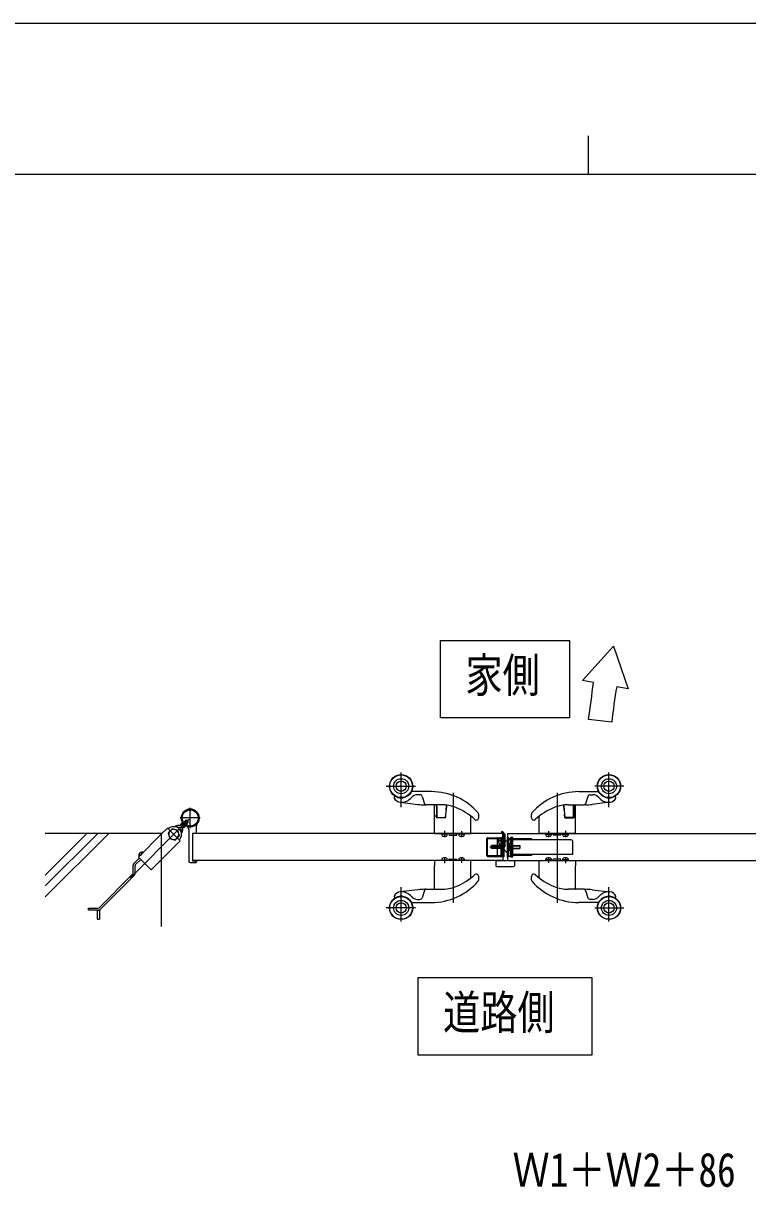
# Model space of a CAD drawing. Units: millimetres, scale not verified. Extents: x -4205 to 4205, y -2970 to 2970.
# Drawn here: x -733 to 201, y 1460 to 2970 of the extents above; entities that cross this region are included whole.
import ezdxf
from ezdxf.enums import TextEntityAlignment as Align

# ---------------------------------------------------------------- set-up
doc = ezdxf.new("R2010")
doc.units = ezdxf.units.MM
doc.header["$LTSCALE"] = 12
for name, color, linetype in [('0-2_USER1', 3, 'Continuous'), ('0-3_YKK_12', 2, 'Continuous'), ('0-4_YKK_A1', 4, 'Continuous'), ('0-5_YKK_D', 6, 'Continuous'), ('0-6_YKK_ZWAK', 7, 'Continuous')]:
    doc.layers.add(name, color=color, linetype=linetype)
doc.styles.add('ＭＳ ゴシック', font='')
doc.styles.get('ＭＳ ゴシック').set_extended_font_data('MS Gothic')

msp = doc.modelspace()

# ---------------------------------------------------------------- linework, layer by layer
at = {"layer": '0-2_USER1'}
for points in [[(-195.18, 2074.08), (-195.18, 2174.08), (-28.78, 2174.08), (-28.78, 2074.08)], [(-223.98, 1639.08), (-223.98, 1739.08), (0.02, 1739.08), (0.02, 1639.08)]]:
    msp.add_lwpolyline(points, close=True, dxfattribs=at)
at = {"layer": '0-3_YKK_12'}
for p, q in [((-111.98, 1908), (-111.98, 1925)), ((-112.18, 1907.5), (-131.7, 1907.5))]:
    msp.add_line(p, q, dxfattribs=at)
at = {"layer": '0-4_YKK_A1'}
for p, q in [((27.96, 2166.7), (-12.26, 2122.18)), ((27.96, 2166.7), (46.83, 2111.76)), ((2.09, 2119.65), (-12.26, 2122.18)), ((46.83, 2111.76), (32.06, 2114.37)), ((25.62, 2068.79), (-4.21, 2071.96)), ((-245.98, 1959.12), (-245.98, 2003.6)), ((22.02, 1959.12), (22.02, 2003.6)), ((-265.28, 1986), (-227.68, 1986)), ((-206.98, 1979), (-231.84, 1979)), ((-16.98, 1979), (7.88, 1979)), ((41.32, 1986), (3.72, 1986)), ((-247.17, 1965.27), (-224.44, 1962.54)), ((-221.7, 1975), (-225.07, 1975)), ((-218.83, 1972.88), (-215.91, 1963.41)), ((-178.98, 1977.4), (-178.98, 1835.54)), ((-44.98, 1977.4), (-44.98, 1835.54)), ((-5.13, 1972.88), (-8.05, 1963.41)), ((-2.26, 1975), (1.11, 1975)), ((23.21, 1965.27), (0.48, 1962.54)), ((-517.98, 1932), (-517.98, 1958)), ((-215.49, 1962), (-214.02, 1962)), ((-193.98, 1962), (-214.02, 1962)), ((-202.98, 1948), (-202.98, 1961)), ((-202.98, 1925), (-202.98, 1948)), ((-202.98, 1948), (-200.48, 1948)), ((-200.48, 1960.5), (-200.48, 1948)), ((-200.48, 1948), (-200.48, 1945.3)), ((-199.98, 1960), (-199.98, 1958.23)), ((-188.98, 1945.3), (-188.57, 1950.01)), ((-188.6, 1949.86), (-188.94, 1945.96)), ((-188.14, 1955.14), (-188.6, 1949.86)), ((-187.61, 1961.17), (-188.14, 1955.14)), ((-188.13, 1954.99), (-187.6, 1961.06)), ((-187.59, 1961.31), (-187.58, 1961.31)), ((-145.98, 1945.26), (-145.98, 1949.65)), ((-77.98, 1945.26), (-77.98, 1949.65)), ((-36.37, 1961.31), (-36.38, 1961.31)), ((-35.83, 1954.99), (-36.36, 1961.06)), ((-36.35, 1961.17), (-35.82, 1955.14)), ((-35.82, 1955.14), (-35.36, 1949.86)), ((-34.98, 1945.3), (-35.39, 1950.01)), ((-35.36, 1949.86), (-35.02, 1945.96)), ((-29.98, 1962), (-9.94, 1962)), ((-23.98, 1960), (-23.98, 1958.23)), ((-23.48, 1960.5), (-23.48, 1948)), ((-23.48, 1948), (-23.48, 1945.3)), ((-20.98, 1948), (-23.48, 1948)), ((-20.98, 1948), (-20.98, 1961)), ((-20.98, 1925), (-20.98, 1948)), ((-8.48, 1962), (-9.94, 1962)), ((-530.63, 1935.18), (-534.22, 1935.18)), ((-534.22, 1933.18), (-530.38, 1933.18)), ((-504.98, 1945), (-530.98, 1945)), ((-530.63, 1935.18), (-529.21, 1936.6)), ((-529.8, 1928.76), (-529.8, 1932.6)), ((-529.53, 1933.45), (-519.47, 1943.51)), ((-529.39, 1933.59), (-524.73, 1938.25)), ((-528.23, 1938.99), (-527.95, 1939.27)), ((-527.8, 1932.35), (-526.38, 1933.77)), ((-527.8, 1932.35), (-527.8, 1928.76)), ((-526.3, 1938.58), (-527.06, 1937.82)), ((-526.82, 1933.33), (-526.11, 1932.63)), ((-526.7, 1939.11), (-523.28, 1942.53)), ((-522.82, 1942.06), (-526.3, 1938.58)), ((-526.11, 1932.63), (-525.2, 1933.54)), ((-524.4, 1936.68), (-525.16, 1935.92)), ((-520.92, 1940.16), (-524.4, 1936.68)), ((-523.99, 1934.75), (-523.71, 1935.03)), ((-520.46, 1939.7), (-523.87, 1936.29)), ((-523.28, 1942.53), (-520.46, 1939.7)), ((-509.98, 1925.8), (-509.98, 1934.84)), ((-188.98, 1945.3), (-200.48, 1945.3)), ((-199.48, 1945.5), (-189.44, 1945.5)), ((-155.98, 1925), (-155.98, 1946.81)), ((-67.98, 1925), (-67.98, 1946.81)), ((-34.98, 1945.3), (-23.48, 1945.3)), ((-24.48, 1945.5), (-34.52, 1945.5)), ((-651.41, 1925), (-704.98, 1871.43)), ((-637.27, 1925), (-704.98, 1857.29)), ((-623.13, 1925), (-704.98, 1843.15)), ((-532.48, 1930.5), (-595.07, 1867.91)), ((-546.26, 1930.86), (-547.4, 1931.99)), ((-541.14, 1931.04), (-546.44, 1925.73)), ((-546.44, 1925.73), (-544.5, 1918.48)), ((-545.91, 1930.5), (-532.48, 1917.07)), ((-544.5, 1918.48), (-537.25, 1916.54)), ((-533.89, 1929.09), (-541.14, 1931.04)), ((-537.25, 1916.54), (-531.94, 1921.84)), ((-531.94, 1921.84), (-533.89, 1929.09)), ((-519.98, 1930.06), (-519.98, 1889.5)), ((-514.98, 1925), (-514.98, 1890)), ((-514.68, 1925.3), (-510.48, 1925.3)), ((-202.98, 1925), (-155.98, 1925)), ((-193.48, 1924), (-193.38, 1922.88)), ((-189.98, 1928.47), (-189.98, 1920.43)), ((-186.58, 1922.88), (-186.48, 1924)), ((-183.98, 1925), (-183.98, 1923.3)), ((-183.68, 1923), (-174.28, 1923)), ((-173.98, 1923.3), (-173.98, 1925)), ((-171.78, 1924), (-171.78, 1925)), ((-164.18, 1924), (-171.78, 1924)), ((-171.48, 1924), (-171.38, 1922.88)), ((-167.98, 1928.03), (-167.98, 1920.43)), ((-164.58, 1922.88), (-164.48, 1924)), ((-164.18, 1925), (-164.18, 1924)), ((-135.48, 1896.5), (-135.48, 1918.5)), ((-135.48, 1918.5), (-114.98, 1918.5)), ((-134.48, 1919.5), (-115.98, 1919.5)), ((-134.48, 1896.5), (-134.48, 1918.5)), ((-121.98, 1919), (-121.98, 1896)), ((-121.48, 1919.5), (-117.48, 1919.5)), ((-115.98, 1919.5), (-117.48, 1919.5)), ((-117.48, 1919.5), (-115.98, 1919.5)), ((-117.48, 1919.5), (-117.48, 1895.5)), ((-115.98, 1926), (-115.98, 1927.5)), ((-115.98, 1895.5), (-115.98, 1919.5)), ((-115.98, 1917.9), (-115.98, 1919.5)), ((-115.98, 1916.92), (-115.98, 1917.9)), ((-115.98, 1917.08), (-115.98, 1895.5)), ((-114.98, 1925), (-114.98, 1890)), ((-114.98, 1918), (-114.98, 1925)), ((-114.98, 1896.5), (-114.98, 1918.5)), ((-108.98, 1925), (-108.98, 1890)), ((-108.98, 1920), (-107.48, 1920)), ((-108.98, 1895), (-108.98, 1920)), ((-107.48, 1895), (-107.48, 1920)), ((-104.98, 1918), (-107.48, 1918)), ((-104.98, 1919.9), (-104.98, 1895.1)), ((-103.98, 1919.9), (-104.98, 1919.9)), ((-103.98, 1895.1), (-103.98, 1919.9)), ((-77.48, 1918), (-101.98, 1918)), ((-77.48, 1917), (-77.48, 1918)), ((-20.98, 1925), (-67.98, 1925)), ((-59.78, 1925), (-59.78, 1924)), ((-59.78, 1924), (-52.18, 1924)), ((-59.38, 1922.88), (-59.48, 1924)), ((-55.98, 1928.03), (-55.98, 1920.43)), ((-52.48, 1924), (-52.58, 1922.88)), ((-52.18, 1924), (-52.18, 1925)), ((-49.98, 1923.3), (-49.98, 1925)), ((-40.28, 1923), (-49.68, 1923)), ((-39.98, 1925), (-39.98, 1923.3)), ((-37.38, 1922.88), (-37.48, 1924)), ((-33.98, 1928.47), (-33.98, 1920.43)), ((-30.48, 1924), (-30.58, 1922.88)), ((-530.99, 1915.58), (-532.12, 1916.72)), ((-129.48, 1905.5), (-129.48, 1909.5)), ((-114.98, 1909.5), (-129.48, 1909.5)), ((-114.98, 1909.12), (-129.48, 1909.12)), ((-114.98, 1905.88), (-129.48, 1905.88)), ((-114.98, 1905.5), (-129.48, 1905.5)), ((-121.48, 1916.5), (-114.98, 1916.5)), ((-108.98, 1915), (-120.48, 1915)), ((-118.48, 1910.38), (-113.98, 1905.13)), ((-115.98, 1911), (-114.98, 1911)), ((-114.98, 1904), (-115.98, 1904)), ((-114.98, 1895), (-114.98, 1916.5)), ((-114.98, 1904.7), (-114.98, 1910.3)), ((-113.78, 1903.5), (-114.98, 1904.7)), ((-113.98, 1905.13), (-110.64, 1901.22)), ((-113.78, 1911.5), (-113.78, 1903.5)), ((-113.48, 1903.5), (-113.78, 1903.5)), ((-113.48, 1911.5), (-113.48, 1903.5)), ((-113.48, 1903.5), (-113.48, 1911.5)), ((-108.68, 1911.5), (-108.98, 1911.5)), ((-108.68, 1903.5), (-108.98, 1903.5)), ((-108.68, 1911.5), (-108.68, 1903.5)), ((-106.68, 1909.5), (-108.68, 1911.5)), ((-106.68, 1905.5), (-108.68, 1903.5)), ((-104.98, 1917), (-107.48, 1917)), ((-101.98, 1909.5), (-106.68, 1909.5)), ((-106.68, 1909.5), (-106.68, 1905.5)), ((-106.68, 1909.1), (-101.98, 1909.1)), ((-106.68, 1905.9), (-101.98, 1905.9)), ((-101.98, 1905.5), (-106.68, 1905.5)), ((-104.98, 1912.5), (-105.88, 1912.5)), ((-105.88, 1902.5), (-105.88, 1912.5)), ((-105.88, 1902.5), (-104.98, 1902.5)), ((-104.98, 1912.5), (-104.98, 1917)), ((-104.98, 1895.3), (-104.98, 1902.5)), ((-26.58, 1917), (-101.98, 1917)), ((-101.98, 1909.5), (-92.98, 1909.5)), ((-101.98, 1909.1), (-92.98, 1909.1)), ((-101.98, 1905.9), (-92.98, 1905.9)), ((-101.98, 1905.5), (-92.98, 1905.5)), ((-92.98, 1909.5), (-92.98, 1905.5)), ((-590.61, 1886.51), (-583.74, 1893.38)), ((-588.6, 1884.85), (-581.9, 1891.54)), ((-584.23, 1898.11), (-582.4, 1897.48)), ((-583.81, 1895.57), (-584.08, 1896.03)), ((-582.75, 1896.63), (-583.81, 1895.57)), ((-579.92, 1899.46), (-582.75, 1896.63)), ((-582.4, 1897.48), (-581.15, 1897.86)), ((-581.4, 1900.94), (-580.77, 1899.11)), ((-580.77, 1899.11), (-581.15, 1897.86)), ((-579.92, 1899.46), (-578.86, 1900.52)), ((-578.86, 1900.52), (-579.32, 1900.79)), ((-517.98, 1887.5), (-510.98, 1887.5)), ((-114.98, 1890), (-514.98, 1890)), ((-514.68, 1889.7), (-510.48, 1889.7)), ((-509.98, 1889.2), (-509.98, 1888.5)), ((-202.98, 1890), (-202.98, 1887)), ((-155.98, 1890), (-202.98, 1890)), ((-202.98, 1887), (-202.98, 1883.5)), ((-193.78, 1890), (-193.78, 1891)), ((-193.78, 1891), (-186.18, 1891)), ((-193.38, 1892.12), (-193.48, 1891)), ((-189.98, 1894.57), (-189.98, 1886.53)), ((-186.48, 1891), (-186.58, 1892.12)), ((-186.18, 1891), (-186.18, 1890)), ((-183.98, 1890), (-183.98, 1891.7)), ((-183.68, 1892), (-174.28, 1892)), ((-173.98, 1890), (-173.98, 1891.7)), ((-171.38, 1892.12), (-171.48, 1891)), ((-167.98, 1894.57), (-167.98, 1886.97)), ((-164.48, 1891), (-164.58, 1892.12)), ((-155.98, 1868.19), (-155.98, 1890)), ((-135.48, 1896.5), (-114.98, 1896.5)), ((-134.48, 1895.5), (-115.98, 1895.5)), ((-123.98, 1890), (-123.98, 1883.5)), ((-123.98, 1890), (-99.98, 1890)), ((-117.48, 1895.5), (-121.48, 1895.5)), ((-117.48, 1895.5), (-115.98, 1895.5)), ((-117.48, 1895.5), (-115.98, 1895.5)), ((-107.48, 1895), (-108.98, 1895)), ((-108.98, 1890), (691.02, 1890)), ((-104.98, 1895.1), (-103.98, 1895.1)), ((-24.98, 1898), (-101.98, 1898)), ((-101.98, 1897), (-77.48, 1897)), ((-99.98, 1890), (-99.98, 1883.5)), ((-77.48, 1898), (-77.48, 1897)), ((-67.98, 1890), (-20.98, 1890)), ((-67.98, 1868.19), (-67.98, 1890)), ((-59.48, 1891), (-59.38, 1892.12)), ((-55.98, 1894.57), (-55.98, 1886.97)), ((-52.58, 1892.12), (-52.48, 1891)), ((-49.98, 1890), (-49.98, 1891.7)), ((-40.28, 1892), (-49.68, 1892)), ((-39.98, 1890), (-39.98, 1891.7)), ((-37.78, 1891), (-37.78, 1890)), ((-30.18, 1891), (-37.78, 1891)), ((-37.48, 1891), (-37.38, 1892.12)), ((-33.98, 1894.57), (-33.98, 1886.53)), ((-30.58, 1892.12), (-30.48, 1891)), ((-30.18, 1890), (-30.18, 1891)), ((-20.98, 1890), (-20.98, 1887)), ((-20.98, 1887), (-20.98, 1883.5)), ((-635.64, 1829.18), (-592.37, 1872.45)), ((-591.79, 1873.86), (-591.79, 1883.68)), ((-589.19, 1873.61), (-589.19, 1883.43)), ((-202.98, 1853.5), (-202.98, 1883.5)), ((-122.98, 1882.5), (-100.98, 1882.5)), ((-20.98, 1853.5), (-20.98, 1883.5)), ((-633.98, 1827.17), (-590.36, 1870.78)), ((-145.98, 1865.35), (-145.98, 1869.74)), ((-77.98, 1865.35), (-77.98, 1869.74)), ((-224.44, 1852.46), (-247.17, 1849.73)), ((-245.98, 1811.4), (-245.98, 1855.88)), ((-215.91, 1851.59), (-218.83, 1842.12)), ((-214.02, 1853), (-215.49, 1853)), ((-214.02, 1853), (-193.98, 1853)), ((-9.94, 1853), (-29.98, 1853)), ((-9.94, 1853), (-8.48, 1853)), ((-8.05, 1851.59), (-5.13, 1842.12)), ((0.48, 1852.46), (23.21, 1849.73)), ((22.02, 1811.4), (22.02, 1855.88)), ((-649.29, 1828.59), (-637.05, 1828.59)), ((-649.29, 1825.99), (-649.29, 1828.59)), ((-227.68, 1829), (-265.28, 1829)), ((-231.84, 1836), (-206.98, 1836)), ((-225.07, 1840), (-221.7, 1840)), ((7.88, 1836), (-16.98, 1836)), ((1.11, 1840), (-2.26, 1840)), ((3.72, 1829), (41.32, 1829)), ((-636.8, 1825.99), (-649.29, 1825.99)), ((-637.75, 1814.45), (-637.75, 1825.99)), ((-637.75, 1814.45), (-635.15, 1814.45)), ((-635.15, 1826.35), (-635.15, 1814.45))]:
    msp.add_line(p, q, dxfattribs=at)
for points in [[(-199.98, 1958.23), (-199.98, 1948.8), (-199.98, 1946)], [(-23.98, 1958.23), (-23.98, 1948.8), (-23.98, 1946)], [(-529.65, 1936.16), (-530.35, 1936.87), (-529.44, 1937.78)], [(-527.53, 1938.28), (-528.59, 1939.34), (-529.31, 1938.08)], [(-529.26, 1936.69), (-527.21, 1937.4), (-525.97, 1937.02)], [(-523.87, 1936.29), (-524.7, 1935.45), (-527.53, 1938.28), (-526.7, 1939.11)], [(-526.29, 1933.72), (-525.58, 1935.77), (-525.97, 1937.02)], [(-524.7, 1935.45), (-523.64, 1934.39), (-524.9, 1933.67)], [(-554.98, 1805), (-554.98, 1925), (-704.98, 1925)], [(-547.4, 1931.99), (-554.98, 1924.4), (-584.87, 1894.51), (-568.47, 1878.11)], [(-114.98, 1925), (-514.98, 1925), (-514.98, 1890)], [(-186.18, 1925), (-186.18, 1924), (-193.78, 1924), (-193.78, 1925)], [(-114.98, 1916.5), (-114.98, 1918), (-121.48, 1918), (-121.48, 1916.5)], [(-113.48, 1925), (-113.48, 1895), (-114.98, 1895)], [(-108.98, 1925), (691.02, 1925), (691.02, 1890)], [(-102.98, 1895.1), (-101.98, 1895.1), (-101.98, 1919.9), (-102.98, 1919.9), (-103.98, 1919.9)], [(-103.98, 1895.1), (-102.98, 1895.1), (-102.98, 1919.9)], [(-37.78, 1925), (-37.78, 1924), (-30.18, 1924), (-30.18, 1925)], [(-568.47, 1878.11), (-554.98, 1891.6), (-530.99, 1915.58)], [(-120.98, 1914.5), (-120.98, 1913.3), (-118.48, 1910.38)], [(-113.48, 1911.5), (-113.78, 1911.5), (-114.98, 1910.3)], [(-24.98, 1915.4), (-24.98, 1899.6), (-24.98, 1898)], [(-171.78, 1890), (-171.78, 1891), (-164.18, 1891), (-164.18, 1890)], [(-104.98, 1895.3), (-106.18, 1895.3), (-107.48, 1895.3)], [(-52.18, 1890), (-52.18, 1891), (-59.78, 1891), (-59.78, 1890)]]:
    msp.add_lwpolyline(points, dxfattribs=at)
for centre, radius in [((-245.98, 1986), 15), ((-245.98, 1986), 14.7), ((-245.98, 1986), 9.71), ((-245.98, 1986), 6.62), ((22.02, 1986), 15), ((22.02, 1986), 14.7), ((22.02, 1986), 9.71), ((22.02, 1986), 6.62), ((-517.98, 1945), 11.5), ((-517.98, 1945), 10.35), ((-245.98, 1829), 15), ((-245.98, 1829), 14.7), ((22.02, 1829), 15), ((22.02, 1829), 14.7), ((-245.98, 1829), 9.71), ((-245.98, 1829), 6.62), ((22.02, 1829), 9.71), ((22.02, 1829), 6.62)]:
    msp.add_circle(centre, radius, dxfattribs=at)
for centre, radius, start, end in [((-7999, 3151.55), 8067.36, 352.30953, 352.65116), ((695.12, 1997.47), 673.28, 170.00114, 173.91932), ((-245.98, 1986), 15, 242.67786, 328.99194), ((-231.84, 1977.5), 1.5, 90.00099, 148.99194), ((-206.98, 1899), 80, 41.1281, 89.99959), ((-16.98, 1899), 80, 90.00041, 138.8719), ((7.88, 1977.5), 1.5, 31.00806, 89.99901), ((22.02, 1986), 15, 211.00806, 297.32214), ((-253.55, 1971.34), 1.5, 62.67786, 207.00257), ((-245.98, 1975.2), 10, 207.00257, 263.14008), ((-245.98, 1986), 15, 261.17985, 278.82015), ((-245.98, 1975.2), 10, 263.14008, 270), ((-245.98, 1982.4), 17.2, 270, 320.22969), ((-225.07, 1965), 10, 90, 140.22969), ((-215.49, 2037), 75, 263.14008, 270), ((-221.7, 1972), 3, 17.10292, 90), ((-214, 1964), 2, 197.10292, 210), ((-214, 1964), 2, 210, 270), ((-9.96, 1964), 2, 270, 330), ((-8.48, 2037), 75, 270, 276.85992), ((-9.96, 1964), 2, 330, 342.89708), ((-2.26, 1972), 3, 90, 162.89708), ((1.11, 1965), 10, 39.77031, 90), ((22.02, 1982.4), 17.2, 219.77031, 270), ((22.02, 1986), 15, 261.17985, 278.82015), ((22.02, 1975.2), 10, 270, 276.85992), ((22.02, 1975.2), 10, 276.85992, 332.99743), ((29.59, 1971.34), 1.5, 332.99743, 117.32214), ((-517.98, 1945), 11.5, 321.98772, 244.89722), ((-201.98, 1961), 1, 90, 180), ((-201.98, 1960.5), 1.5, 0, 90), ((-202.98, 1960), 3, 0, 41.81031), ((-193.98, 1912), 50, 68.13628, 89.99998), ((-185.62, 1961), 2, 163.07655, 175), ((-187.1, 1961.02), 0.5, 82.01427, 175), ((-205.15, 1884.16), 80, 47.40829, 68.13629), ((-156.98, 1946.81), 1, 0, 38.17852), ((-148.98, 1949.65), 3, 0, 41.1286), ((-74.98, 1949.65), 3, 138.8714, 180), ((-18.81, 1884.16), 80, 111.86371, 132.59171), ((-66.98, 1946.81), 1, 141.82148, 180), ((-29.98, 1912), 50, 90.00002, 111.86372), ((-36.86, 1961.02), 0.5, 5, 97.98573), ((-38.34, 1961), 2, 5, 16.92345), ((-20.98, 1960), 3, 138.18969, 180), ((-21.98, 1960.5), 1.5, 90, 180), ((-21.98, 1961), 1, 0, 90), ((-539.19, 1923.79), 10, 315, 135), ((-534.22, 1930.18), 5, 90, 135.40999), ((-534.22, 1930.18), 3, 90, 110.54093), ((-530.38, 1934.58), 1.4, 270, 315), ((-528.4, 1932.6), 1.4, 135, 180), ((-528.19, 1937.43), 1.3, 150, 210.9647), ((-521.59, 1941.39), 9, 210.9647, 239.0353), ((-525.55, 1934.79), 1.3, 239.0353, 300), ((-524.98, 1930.06), 5, 0.00002, 64.89722), ((-504.98, 1934.84), 5, 141.98772, 180), ((-199.48, 1946), 0.5, 180, 270), ((-189.44, 1946), 0.5, 270, 355), ((-148.98, 1945.25), 3, 227.26797, 0.1403), ((-74.98, 1945.25), 3, 179.8597, 312.73203), ((-34.52, 1946), 0.5, 185, 270), ((-24.48, 1946), 0.5, 270, 0), ((-539.19, 1923.79), 6.5, 84.54354, 275.45646), ((-539.19, 1923.79), 6.5, 275.45646, 84.54354), ((-532.8, 1928.76), 3, 339.45907, 0), ((-532.8, 1928.76), 5, 314.59001, 0), ((-514.68, 1925), 0.3, 90, 180), ((-510.48, 1925.8), 0.5, 270, 0), ((-192.09, 1922.99), 1.3, 185, 254.11915), ((-189.98, 1930.4), 9, 254.11915, 285.88085), ((-187.87, 1922.99), 1.3, 285.88085, 355), ((-183.68, 1923.3), 0.3, 180, 270), ((-174.28, 1923.3), 0.3, 270, 0), ((-170.09, 1922.99), 1.3, 185, 254.11915), ((-167.98, 1930.4), 9, 254.11915, 285.88085), ((-165.87, 1922.99), 1.3, 285.88085, 355), ((-134.48, 1918.5), 1, 90, 180), ((-121.48, 1919), 0.5, 90, 180), ((-115.98, 1925), 2.5, 0, 90), ((-115.98, 1925), 1, 0, 90), ((-58.09, 1922.99), 1.3, 185, 254.11915), ((-55.98, 1930.4), 9, 254.11915, 285.88085), ((-53.87, 1922.99), 1.3, 285.88085, 355), ((-49.68, 1923.3), 0.3, 180, 270), ((-40.28, 1923.3), 0.3, 270, 0), ((-36.09, 1922.99), 1.3, 185, 254.11915), ((-33.98, 1930.4), 9, 254.11915, 285.88085), ((-31.87, 1922.99), 1.3, 285.88085, 355), ((-120.48, 1914.5), 0.5, 90, 180), ((-26.58, 1915.4), 1.6, 0, 90), ((-582.09, 1897.18), 2.3, 171.88409, 210), ((-580.21, 1896.92), 4.2, 98.11591, 171.88409), ((-580.47, 1898.8), 2.3, 60, 98.11591), ((-517.98, 1889.5), 2, 180, 270), ((-514.68, 1890), 0.3, 180, 270), ((-510.98, 1888.5), 1, 270, 0), ((-510.48, 1889.2), 0.5, 0, 90), ((-192.09, 1892.01), 1.3, 105.88085, 175), ((-189.98, 1884.6), 9, 74.11915, 105.88085), ((-187.87, 1892.01), 1.3, 5, 74.11915), ((-183.68, 1891.7), 0.3, 90, 180), ((-174.28, 1891.7), 0.3, 0, 90), ((-170.09, 1892.01), 1.3, 105.88085, 175), ((-167.98, 1884.6), 9, 74.11915, 105.88085), ((-165.87, 1892.01), 1.3, 5, 74.11915), ((-134.48, 1896.5), 1, 180, 270), ((-121.48, 1896), 0.5, 180, 270), ((-107.98, 1903.5), 3.5, 220.57456, 253.39845), ((-58.09, 1892.01), 1.3, 105.88085, 175), ((-55.98, 1884.6), 9, 74.11915, 105.88085), ((-53.87, 1892.01), 1.3, 5, 74.11915), ((-49.68, 1891.7), 0.3, 90, 180), ((-40.28, 1891.7), 0.3, 0, 90), ((-36.09, 1892.01), 1.3, 105.88085, 175), ((-33.98, 1884.6), 9, 74.11915, 105.88085), ((-31.87, 1892.01), 1.3, 5, 74.11915), ((-593.79, 1873.86), 2, 315, 0), ((-587.79, 1883.68), 4, 135, 180), ((-593.19, 1873.61), 4, 315, 0), ((-587.19, 1883.43), 2, 135, 180), ((-205.15, 1930.84), 80, 291.86371, 312.59171), ((-148.98, 1869.75), 3, 359.8597, 132.73203), ((-122.98, 1883.5), 1, 180, 270), ((-100.98, 1883.5), 1, 270, 360), ((-74.98, 1869.75), 3, 47.26797, 180.1403), ((-18.81, 1930.84), 80, 227.40829, 248.13629), ((-206.98, 1916), 80, 270.00041, 318.8719), ((-156.98, 1868.19), 1, 321.82148, 0), ((-148.98, 1865.35), 3, 318.8714, 0), ((-74.98, 1865.35), 3, 180, 221.1286), ((-16.98, 1916), 80, 221.1281, 269.99959), ((-66.98, 1868.19), 1, 180, 218.17852), ((-253.55, 1843.66), 1.5, 152.99743, 297.32214), ((-245.98, 1839.8), 10, 96.85992, 152.99743), ((-245.98, 1829), 15, 31.00806, 117.32214), ((-245.98, 1829), 15, 81.17985, 98.82015), ((-245.98, 1839.8), 10, 90, 96.85992), ((-245.98, 1832.6), 17.2, 39.77031, 90), ((-225.07, 1850), 10, 219.77031, 270), ((-215.49, 1778), 75, 90, 96.85992), ((-221.7, 1843), 3, 270, 342.89708), ((-214, 1851), 2, 150, 162.89708), ((-214, 1851), 2, 90, 150), ((-203.78, 1854), 1, 270, 323.55544), ((-201.98, 1853.5), 1, 180, 185.39634), ((-193.98, 1903), 50, 270.00002, 291.86372), ((-29.98, 1903), 50, 248.13628, 269.99998), ((-21.98, 1853.5), 1, 354.60366, 0), ((-20.18, 1854), 1, 216.44456, 270), ((-9.96, 1851), 2, 30, 90), ((-8.48, 1778), 75, 83.14008, 90), ((-9.96, 1851), 2, 17.10292, 30), ((-2.26, 1843), 3, 197.10292, 270), ((1.11, 1850), 10, 270, 320.22969), ((22.02, 1832.6), 17.2, 90, 140.22969), ((22.02, 1829), 15, 62.67786, 148.99194), ((22.02, 1829), 15, 81.17985, 98.82015), ((22.02, 1839.8), 10, 83.14008, 90), ((22.02, 1839.8), 10, 27.00257, 83.14008), ((29.59, 1843.66), 1.5, 242.67786, 27.00257), ((-637.05, 1830.59), 2, 270, 315), ((-636.8, 1829.99), 4, 270, 315), ((-231.84, 1837.5), 1.5, 211.00806, 269.99901), ((7.88, 1837.5), 1.5, 270.00099, 328.99194)]:
    msp.add_arc(centre, radius, start, end, dxfattribs=at)
at = {"layer": '0-6_YKK_ZWAK'}
for p, q in [((-4.98, 2825), (-4.98, 2775)), ((3895.02, 2775), (-3904.98, 2775))]:
    msp.add_line(p, q, dxfattribs=at)
msp.add_lwpolyline([(-4205, -2970), (4205, -2970), (4205, 2970), (-4205, 2970)], close=True, dxfattribs=at)

# ---------------------------------------------------------------- texts
at = {"layer": '0-2_USER1', "style": 'ＭＳ ゴシック', "width": 0.8}
for s, p in [('家側', (-163.18, 2094.08)), ('道路側', (-191.98, 1659.08))]:
    msp.add_text(s, height=43.99, dxfattribs=at).set_placement(p, align=Align.BOTTOM_LEFT)
at = {"layer": '0-5_YKK_D', "style": 'ＭＳ ゴシック', "width": 0.8}
msp.add_text('Ｗ1＋Ｗ2＋86', height=43.99, dxfattribs=at).set_placement((-102.38, 1456.13), align=Align.BOTTOM_LEFT)

doc.saveas('drawing.dxf')
